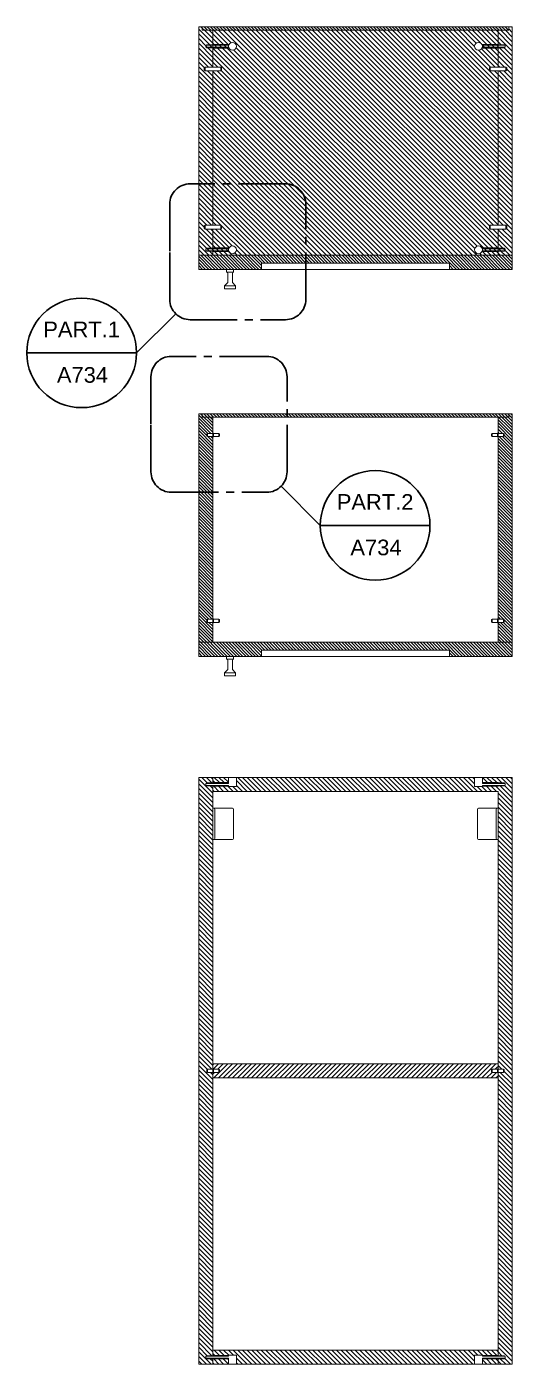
# Model space of a CAD drawing. Header units: centimetres. Extents: x -2268 to 3476, y -1681 to 1470.
# Drawn here: x -585.2 to -523.3, y -1517.1 to -1346.2 of the extents above; entities that cross this region are included whole.
import ezdxf
from ezdxf.enums import TextEntityAlignment as Align

# ---------------------------------------------------------------- set-up
doc = ezdxf.new("R2010")
doc.units = ezdxf.units.CM
doc.linetypes.add('CENTER2', pattern=[1.125, 0.75, -0.125, 0.125, -0.125])
doc.layers.get('0').update_dxf_attribs({"color": 5})
for name, color, linetype, lineweight in [('0_Num_Penna__5', 5, 'Continuous', 18), ('0_Num_Penna__6', 6, 'Continuous', 18), ('A-FURN_Num_Penna__252_Num_Penna__252_Num_Penna__3_Num_Penna__252_Num_Penna__252_Num_Penna__252_Num_Penna__252_Num_Penna__252_Num_Penna__252_Num_Penna__252_Num_Penna__252_Num_Penna__252_Num_Penna__252_Num_Penna__252_Num_Penna__5', 5, 'Continuous', 18), ('A-FURN_Num_Penna__252_Num_Penna__252_Num_Penna__3_Num_Penna__252_Num_Penna__252_Num_Penna__252_Num_Penna__252_Num_Penna__252_Num_Penna__252_Num_Penna__252_Num_Penna__252_Num_Penna__252_Num_Penna__252_Num_Penna__252_Num_Penna__6', 6, 'Continuous', 18), ('A-SECT A-MCUT', 7, 'Continuous', 35), ('A-SECT-PATT_Num_Penna__6_Num_Penna__6_Num_Penna__6_Num_Penna__6_Num_Penna__6_Num_Penna__6_Num_Penna__6_Num_Penna__6_Num_Penna__6_Num_Penna__6_Num_Penna__6_Num_Penna__6_Num_Penna__6_Num_Penna__6', 6, 'Continuous', 18), ('INFO_Num_Penna__2_Num_Penna__2_Num_Penna__2_Num_Penna__2_Num_Penna__5', 5, 'Continuous', 18), ('PDF10_Solid Fills_Num_Penna__5_Num_Penna__5_Num_Penna__5_Num_Penna__5_Num_Penna__5_Num_Penna__5_Num_Penna__5_Num_Penna__5', 5, 'Continuous', 18), ('PDF16_Geometry_Num_Penna__5_Num_Penna__5_Num_Penna__5_Num_Penna__5_Num_Penna__5_Num_Penna__5_Num_Penna__5_Num_Penna__5_Num_Penna__5_Num_Penna__5_Num_Penna__5_Num_Penna__5_Num_Penna__5_Num_Penna__5', 5, 'Continuous', 18), ('PDF16_Geometry_Num_Penna__6_Num_Penna__6_Num_Penna__6_Num_Penna__6_Num_Penna__6_Num_Penna__6_Num_Penna__6_Num_Penna__6_Num_Penna__6_Num_Penna__6_Num_Penna__6_Num_Penna__6_Num_Penna__6_Num_Penna__5', 5, 'Continuous', 18), ('PDF16_Geometry_Num_Penna__6_Num_Penna__6_Num_Penna__6_Num_Penna__6_Num_Penna__6_Num_Penna__6_Num_Penna__6_Num_Penna__6_Num_Penna__6_Num_Penna__6_Num_Penna__6_Num_Penna__6_Num_Penna__6_Num_Penna__6', 6, 'Continuous', 18), ('PDF22_Geometry_Num_Penna__1_Num_Penna__255_Num_Penna__255_Num_Penna__255_Num_Penna__6', 6, 'Continuous', 18), ('PDF22_Geometry_Num_Penna__1_Num_Penna__255_Num_Penna__3_Num_Penna__3_Num_Penna__6', 6, 'Continuous', 18), ('PDF2_Geometry_Num_Penna__7_Num_Penna__7_Num_Penna__7_Num_Penna__7_Num_Penna__7_Num_Penna__7_Num_Penna__7_Num_Penna__5', 5, 'Continuous', 18), ('PDF2_Geometry_Num_Penna__7_Num_Penna__7_Num_Penna__7_Num_Penna__7_Num_Penna__7_Num_Penna__7_Num_Penna__7_Num_Penna__6', 6, 'Continuous', 18), ('VITE_Num_Penna__5', 5, 'Continuous', 18), ('VITE_Num_Penna__6', 6, 'Continuous', 18), ('viti_Num_Penna__5', 5, 'Continuous', 18), ('viti_Num_Penna__6', 6, 'Continuous', 18)]:
    doc.layers.add(name, color=color, linetype=linetype, lineweight=lineweight)
doc.styles.add('ARIAL', font='Arial.ttf')
pattern_1 = [(135, (0, 199.22544), (-0.3, -0.3), [])]

msp = doc.modelspace()

# ---------------------------------------------------------------- hatches: boundary and pattern name
at = {"layer": '0_Num_Penna__5', "ltscale": 0.5}
h = msp.add_hatch(dxfattribs=at)
h.set_pattern_fill('JIS_WOOD', color=254, scale=0.4, angle=90)
h.set_pattern_definition([(135, (0, 199.22544), (-0.2, -0.2), [])])
h.paths.add_polyline_path([(-562.8017, -1346.2052), (-562.8017, -1346.6552), (-525.0517, -1346.6552), (-523.7017, -1346.6552), (-523.7017, -1346.2052)])
h.paths.add_polyline_path([(-563.2517, -1375.4052), (-563.2517, -1377.2052), (-555.2517, -1377.2052), (-555.2517, -1376.4052), (-531.2517, -1376.4052), (-531.2517, -1377.2052), (-523.2517, -1377.2052), (-523.2517, -1375.4052)])
h = msp.add_hatch(dxfattribs=at)
h.set_pattern_fill('JIS_WOOD', color=254, scale=0.6, angle=90)
h.set_pattern_definition(pattern_1)
h.paths.add_polyline_path([(-561.4517, -1351.8586), (-562.4517, -1351.8586), (-562.5517, -1351.7586), (-562.5517, -1351.4586), (-562.4517, -1351.3586), (-561.4517, -1351.3586), (-561.4517, -1348.9337), (-559.3964, -1348.9337, -0.11925464), (-559.4517, -1348.7052, -0.11925654), (-559.3964, -1348.4766), (-561.4517, -1348.4766), (-562.2822, -1348.5086), (-561.4517, -1348.5086), (-561.4517, -1348.4766), (-561.4517, -1346.6552), (-562.8017, -1346.6552), (-562.8017, -1346.2052), (-563.2517, -1346.2052), (-563.2517, -1375.4052), (-561.4517, -1375.4052), (-561.4517, -1374.9337), (-559.3964, -1374.9337, -0.11925654), (-559.4517, -1374.7052, -0.11925464), (-559.3964, -1374.4766), (-561.4517, -1374.4766), (-562.2822, -1374.5086), (-561.4517, -1374.5086), (-561.4517, -1372.0518), (-562.4517, -1372.0518), (-562.5517, -1371.9518), (-562.5517, -1371.6518), (-562.4517, -1371.5518), (-561.4517, -1371.5518)])
h.paths.add_polyline_path([(-562.2822, -1348.8354), (-562.3062, -1348.8354, -0.14383162), (-562.338, -1348.7897, -0.16288803), (-562.338, -1348.6207, -0.14357363), (-562.3063, -1348.5747), (-562.2971, -1348.5747, 0.19841798), (-562.314, -1348.5817, 0.11290704), (-562.3375, -1348.6192, 0.16499862), (-562.3378, -1348.7903, 0.11549544), (-562.3139, -1348.8285, 0.38250198), (-562.2822, -1348.8301)], flags=16)
h.paths.add_polyline_path([(-562.3139, -1374.5819, 0.11549544), (-562.3378, -1374.6201, 0.16499862), (-562.3375, -1374.7911, 0.11290704), (-562.314, -1374.8286, 0.38142544), (-562.2822, -1374.8304), (-562.2822, -1374.8356), (-562.3063, -1374.8356, -0.14357363), (-562.338, -1374.7897, -0.16288803), (-562.338, -1374.6207, -0.14383162), (-562.3062, -1374.5749), (-562.2972, -1374.5749, 0.19754991)], flags=16)
h = msp.add_hatch(dxfattribs=at)
h.set_pattern_fill('JIS_WOOD', color=254, scale=0.6, angle=90)
h.set_pattern_definition(pattern_1)
h.paths.add_polyline_path([(-525.0517, -1351.8586), (-526.0517, -1351.8586), (-526.1517, -1351.7586), (-526.1517, -1351.4586), (-526.0517, -1351.3586), (-525.0517, -1351.3586), (-525.0517, -1348.9337), (-527.107, -1348.9337, -0.78690347), (-528.0517, -1348.7052, -0.78690044), (-527.107, -1348.4766), (-525.0517, -1348.4766), (-525.0517, -1346.6552), (-561.4517, -1346.6552), (-561.4517, -1348.4766), (-559.3964, -1348.4766, -0.78690044), (-558.4517, -1348.7052, -0.78690347), (-559.3964, -1348.9337), (-561.4517, -1348.9337), (-561.4517, -1351.3586), (-560.4517, -1351.3586), (-560.3517, -1351.4586), (-560.3517, -1351.7586), (-560.4517, -1351.8586), (-561.4517, -1351.8586), (-561.4517, -1371.5518), (-560.4517, -1371.5518), (-560.3517, -1371.6518), (-560.3517, -1371.9518), (-560.4517, -1372.0518), (-561.4517, -1372.0518), (-561.4517, -1374.4766), (-559.3964, -1374.4766, -0.78690347), (-558.4517, -1374.7052, -0.78690044), (-559.3964, -1374.9337), (-561.4517, -1374.9337), (-561.4517, -1375.4052), (-525.0517, -1375.4052), (-525.0517, -1374.9337), (-527.107, -1374.9337, -0.78690044), (-528.0517, -1374.7052, -0.78690347), (-527.107, -1374.4766), (-525.0517, -1374.4766), (-525.0517, -1372.0518), (-526.0517, -1372.0518), (-526.1517, -1371.9518), (-526.1517, -1371.6518), (-526.0517, -1371.5518), (-525.0517, -1371.5518)])
h.paths.add_polyline_path([(-523.2517, -1346.2052), (-523.7017, -1346.2052), (-523.7017, -1346.6552), (-525.0517, -1346.6552), (-525.0517, -1348.4766), (-527.107, -1348.4766, -0.11925654), (-527.0517, -1348.7052, -0.11925464), (-527.107, -1348.9337), (-525.0517, -1348.9337), (-525.0517, -1351.3586), (-524.0517, -1351.3586), (-523.9517, -1351.4586), (-523.9517, -1351.7586), (-524.0517, -1351.8586), (-525.0517, -1351.8586), (-525.0517, -1371.5518), (-524.0517, -1371.5518), (-523.9517, -1371.6518), (-523.9517, -1371.9518), (-524.0517, -1372.0518), (-525.0517, -1372.0518), (-525.0517, -1374.4766), (-527.107, -1374.4766, -0.11925464), (-527.0517, -1374.7052, -0.11925654), (-527.107, -1374.9337), (-525.0517, -1374.9337), (-524.2213, -1374.9018), (-525.0517, -1374.9018), (-525.0517, -1375.4052), (-523.2517, -1375.4052)])
h.paths.add_polyline_path([(-524.2213, -1374.5749), (-524.1972, -1374.5749, -0.14383162), (-524.1655, -1374.6207, -0.16288803), (-524.1655, -1374.7897, -0.14357363), (-524.1972, -1374.8356), (-524.2063, -1374.8356, 0.19841798), (-524.1894, -1374.8286, 0.11290704), (-524.166, -1374.7911, 0.16499862), (-524.1657, -1374.6201, 0.11549544), (-524.1895, -1374.5819, 0.38250198), (-524.2213, -1374.5802)], flags=16)
h.paths.add_polyline_path([(-524.2213, -1348.9018), (-525.0517, -1348.9018), (-525.0517, -1348.5086), (-524.2213, -1348.5086), (-524.2213, -1348.5747), (-524.1972, -1348.5747, -0.14357363), (-524.1655, -1348.6207, -0.16288803), (-524.1655, -1348.7897, -0.11687713), (-524.1894, -1348.8284, -0.19877466), (-524.2063, -1348.8354), (-524.2213, -1348.8354)], flags=16)
h = msp.add_hatch(dxfattribs=at)
h.set_pattern_fill('JIS_WOOD', color=254, scale=0.4, angle=90)
h.set_pattern_definition([(135, (0, 191.32807), (-0.2, -0.2), [])])
h.paths.add_polyline_path([(-561.4517, -1398.5745), (-562.2184, -1398.5745), (-562.2184, -1398.2145), (-562.1517, -1398.1745), (-561.4517, -1398.1745), (-561.4517, -1396.1142), (-562.8017, -1396.1142), (-562.8017, -1395.6642), (-563.2517, -1395.6642), (-563.2517, -1424.8642), (-561.4517, -1424.8642), (-561.4517, -1422.3245), (-562.2184, -1422.3245), (-562.2184, -1421.9645), (-562.1517, -1421.9245), (-561.4517, -1421.9245)])
h.paths.add_polyline_path([(-523.2517, -1395.6642), (-523.7017, -1395.6642), (-523.7017, -1396.1142), (-525.0517, -1396.1142), (-525.0517, -1398.1745), (-524.2851, -1398.1745), (-524.2851, -1398.5345), (-524.3517, -1398.5745), (-525.0517, -1398.5745), (-525.0517, -1421.9245), (-524.2851, -1421.9245), (-524.2851, -1422.2845), (-524.3517, -1422.3245), (-525.0517, -1422.3245), (-525.0517, -1424.8642), (-523.2517, -1424.8642)])
h.paths.add_polyline_path([(-523.7017, -1395.6642), (-562.8017, -1395.6642), (-562.8017, -1396.1142), (-525.0517, -1396.1142), (-523.7017, -1396.1142)])
h.paths.add_polyline_path([(-523.2517, -1424.8642), (-563.2517, -1424.8642), (-563.2517, -1426.6642), (-555.2517, -1426.6642), (-555.2517, -1425.8642), (-531.2517, -1425.8642), (-531.2517, -1426.6642), (-523.2517, -1426.6642)])
h = msp.add_hatch(dxfattribs=at)
h.set_pattern_fill('JIS_WOOD', color=254, scale=0.6, angle=90)
h.set_pattern_definition([(135, (312.92523, -0.72), (-0.3, -0.3), [])])
h.paths.add_polyline_path([(-561.4517, -1442.1241), (-563.2517, -1442.1241), (-563.2517, -1517.1241), (-561.4517, -1517.1241), (-561.4517, -1516.4207), (-562.2822, -1516.4207), (-562.2822, -1516.3543), (-562.2971, -1516.3543), (-562.3517, -1516.3473), (-562.3517, -1516.0936), (-562.2971, -1516.0936), (-562.2822, -1516.0936), (-562.2822, -1516.0275), (-561.4524, -1516.0275), (-561.4517, -1479.8241), (-562.1517, -1479.8241), (-562.2184, -1479.7841), (-562.2184, -1479.4641), (-562.1517, -1479.4241), (-561.4517, -1479.4241), (-561.4517, -1443.2207), (-562.2822, -1443.2207), (-562.2822, -1443.1545), (-562.2971, -1443.1545), (-562.3515, -1443.1545), (-562.3517, -1443.0241), (-562.3517, -1442.8963), (-562.303, -1442.8946, -0.06192891), (-562.2971, -1442.8938), (-562.2822, -1442.8938), (-562.2822, -1442.8275), (-561.4517, -1442.8275)])
h = msp.add_hatch(dxfattribs=at)
h.set_pattern_fill('JIS_WOOD', color=254, scale=0.6, angle=90)
h.paths.add_polyline_path([(-528.0517, -1442.1241), (-558.4517, -1442.1241), (-558.4517, -1443.2814), (-559.4517, -1443.2814), (-561.4517, -1443.2526), (-561.4517, -1443.9241), (-525.0517, -1443.9241), (-525.0517, -1443.2526), (-527.0517, -1443.2526), (-527.0517, -1443.2814), (-528.0517, -1443.2814)])
h = msp.add_hatch(dxfattribs=at)
h.set_pattern_fill('JIS_WOOD', color=254, scale=0.6, angle=90)
h.paths.add_polyline_path([(-559.4517, -1442.1241), (-561.4517, -1442.1241), (-561.4517, -1442.7955), (-559.4517, -1442.7955)])
h.paths.add_polyline_path([(-525.0517, -1442.1241), (-527.0517, -1442.1241), (-527.0517, -1442.7955), (-525.0517, -1442.7955)])
h.paths.add_polyline_path([(-525.0517, -1516.4526), (-527.0517, -1516.4526), (-527.0517, -1517.1241), (-525.0517, -1517.1241)])
h = msp.add_hatch(dxfattribs=at)
h.set_pattern_fill('JIS_WOOD', color=254, scale=0.6, angle=90)
h.set_pattern_definition([(135, (232.92523, -0.72), (-0.3, -0.3), [])])
h.paths.add_polyline_path([(-523.2517, -1442.1241), (-525.0517, -1442.1241), (-525.0517, -1442.8275), (-524.2213, -1442.8275), (-524.1894, -1442.9008), (-524.1655, -1442.9396), (-524.1655, -1443.1086), (-524.1894, -1443.1475), (-524.2063, -1443.1545), (-524.2213, -1443.1543), (-524.2213, -1443.2207), (-525.0517, -1443.2207), (-525.0517, -1479.4241), (-524.3517, -1479.4241), (-524.2851, -1479.4641), (-524.2851, -1479.7841), (-524.3517, -1479.8241), (-525.0517, -1479.8241), (-525.0517, -1516.0275), (-524.2213, -1516.0275), (-524.1517, -1516.1396), (-524.1517, -1516.3086), (-524.2213, -1516.4207), (-525.0517, -1516.4207), (-525.0517, -1517.1241), (-523.2517, -1517.1241)])
h = msp.add_hatch(dxfattribs=at)
h.set_pattern_fill('JIS_WOOD', color=254, scale=0.6)
h.paths.add_polyline_path([(-525.8851, -1479.4641), (-525.8184, -1479.4241), (-525.1184, -1479.4241), (-525.1184, -1479.3841), (-525.1172, -1478.7241), (-561.4517, -1478.7241), (-561.4517, -1479.3841), (-561.3851, -1479.3841), (-560.6184, -1479.4279), (-560.6184, -1479.7841), (-560.6851, -1479.8241), (-561.3851, -1479.8241), (-561.3851, -1479.8641), (-561.4517, -1479.8641), (-561.4517, -1480.5241), (-525.0517, -1480.5241), (-525.0517, -1479.8641), (-525.1184, -1479.8641), (-525.8851, -1479.8203)])
h = msp.add_hatch(dxfattribs=at)
h.set_pattern_fill('JIS_WOOD', color=254, scale=0.6, angle=90)
h.paths.add_polyline_path([(-559.4517, -1516.4526), (-561.4517, -1516.4526), (-561.4517, -1517.1241), (-559.4517, -1517.1241)], flags=17)
h.paths.add_polyline_path([(-528.0517, -1515.9667), (-527.0517, -1515.9667), (-527.0517, -1515.9955), (-525.0517, -1515.9955), (-525.0517, -1515.3241), (-561.4517, -1515.3241), (-561.4517, -1515.9955), (-559.4517, -1515.9955), (-559.4517, -1515.9667), (-558.4517, -1515.9667), (-558.4517, -1517.1241), (-528.0517, -1517.1241)])

# ---------------------------------------------------------------- linework, layer by layer
at = {"layer": '0_Num_Penna__5', "color": 6, "ltscale": 0.5}
for p, q in [((-525.0517, -1443.9241), (-525.0517, -1479.3841)), ((-525.0517, -1479.8641), (-525.0517, -1515.9955)), ((-525.0517, -1515.9955), (-525.0517, -1516.0275))]:
    msp.add_line(p, q, dxfattribs=at)
at = {"layer": '0_Num_Penna__6', "color": 6, "linetype": 'Continuous', "lineweight": 18}
for p, q in [((-561.4517, -1348.9337), (-559.3964, -1348.9337)), ((-525.0517, -1348.9337), (-527.107, -1348.9337)), ((-562.4517, -1351.3586), (-562.5517, -1351.4586)), ((-562.5517, -1351.4586), (-562.5517, -1351.7586)), ((-562.4517, -1351.8586), (-562.5517, -1351.7586)), ((-560.4517, -1351.3586), (-560.3517, -1351.4586)), ((-560.4517, -1351.8586), (-560.3517, -1351.7586)), ((-560.3517, -1351.4586), (-560.3517, -1351.7586)), ((-526.0517, -1351.3586), (-526.1517, -1351.4586)), ((-526.1517, -1351.4586), (-526.1517, -1351.7586)), ((-526.0517, -1351.8586), (-526.1517, -1351.7586)), ((-524.0517, -1351.3586), (-523.9517, -1351.4586)), ((-524.0517, -1351.8586), (-523.9517, -1351.7586)), ((-523.9517, -1351.4586), (-523.9517, -1351.7586)), ((-562.4517, -1371.5518), (-562.5517, -1371.6518)), ((-562.5517, -1371.9518), (-562.5517, -1371.6518)), ((-562.4517, -1372.0518), (-562.5517, -1371.9518)), ((-560.4517, -1371.5518), (-560.3517, -1371.6518)), ((-560.4517, -1372.0518), (-560.3517, -1371.9518)), ((-560.3517, -1371.9518), (-560.3517, -1371.6518)), ((-526.0517, -1371.5518), (-526.1517, -1371.6518)), ((-526.1517, -1371.9518), (-526.1517, -1371.6518)), ((-526.0517, -1372.0518), (-526.1517, -1371.9518)), ((-524.0517, -1371.5518), (-523.9517, -1371.6518)), ((-524.0517, -1372.0518), (-523.9517, -1371.9518)), ((-523.9517, -1371.9518), (-523.9517, -1371.6518)), ((-561.4517, -1374.4766), (-559.3964, -1374.4766)), ((-525.0517, -1374.4766), (-527.107, -1374.4766)), ((-559.4517, -1442.7955), (-559.4517, -1442.1241)), ((-558.4517, -1443.2814), (-558.4517, -1442.1241)), ((-528.0517, -1443.2814), (-528.0517, -1442.1241)), ((-527.0517, -1442.7955), (-527.0517, -1442.1241)), ((-561.4517, -1442.7955), (-559.4517, -1442.7955)), ((-559.4517, -1443.2814), (-559.4517, -1443.2526)), ((-559.4517, -1443.2814), (-558.4517, -1443.2814)), ((-527.0517, -1443.2814), (-528.0517, -1443.2814)), ((-525.0517, -1442.7955), (-527.0517, -1442.7955)), ((-527.0517, -1443.2814), (-527.0517, -1443.2526)), ((-559.4517, -1515.9667), (-558.4517, -1515.9667)), ((-559.4517, -1515.9667), (-559.4517, -1515.9955)), ((-558.4517, -1515.9667), (-558.4517, -1517.1241)), ((-527.0517, -1515.9667), (-528.0517, -1515.9667)), ((-528.0517, -1515.9667), (-528.0517, -1517.1241)), ((-527.0517, -1515.9667), (-527.0517, -1515.9955)), ((-561.4517, -1516.4526), (-559.4517, -1516.4526)), ((-559.4517, -1516.4526), (-559.4517, -1517.1241)), ((-525.0517, -1516.4526), (-527.0517, -1516.4526)), ((-527.0517, -1516.4526), (-527.0517, -1517.1241))]:
    msp.add_line(p, q, dxfattribs=at)
at = {"layer": 'A-FURN_Num_Penna__252_Num_Penna__252_Num_Penna__3_Num_Penna__252_Num_Penna__252_Num_Penna__252_Num_Penna__252_Num_Penna__252_Num_Penna__252_Num_Penna__252_Num_Penna__252_Num_Penna__252_Num_Penna__252_Num_Penna__252_Num_Penna__5', "color": 5, "linetype": 'Continuous', "lineweight": 18}
for p, q in [((-561.4517, -1348.5086), (-561.4517, -1348.9018)), ((-525.0517, -1348.5086), (-525.0517, -1348.9018)), ((-561.4517, -1374.9018), (-561.4517, -1374.5086)), ((-525.0517, -1374.9018), (-525.0517, -1374.5086)), ((-561.4517, -1442.8275), (-561.4517, -1442.8938)), ((-561.4517, -1443.1545), (-561.4517, -1443.2207)), ((-525.0517, -1442.8275), (-525.0517, -1442.8938)), ((-525.0517, -1443.1545), (-525.0517, -1443.2207)), ((-561.4517, -1516.0936), (-561.4517, -1516.0275)), ((-525.0517, -1516.0936), (-525.0517, -1516.0275)), ((-561.4517, -1516.4207), (-561.4517, -1516.3543)), ((-559.4517, -1517.1241), (-558.4517, -1517.1241)), ((-525.0517, -1516.4207), (-525.0517, -1516.3543))]:
    msp.add_line(p, q, dxfattribs=at)
at = {"layer": 'A-FURN_Num_Penna__252_Num_Penna__252_Num_Penna__3_Num_Penna__252_Num_Penna__252_Num_Penna__252_Num_Penna__252_Num_Penna__252_Num_Penna__252_Num_Penna__252_Num_Penna__252_Num_Penna__252_Num_Penna__252_Num_Penna__252_Num_Penna__6', "color": 6, "linetype": 'Continuous', "lineweight": 18}
for p, q in [((-561.4517, -1348.5086), (-562.2822, -1348.5086)), ((-562.2822, -1348.5086), (-562.2822, -1348.5749)), ((-525.0517, -1348.5086), (-524.2213, -1348.5086)), ((-524.2213, -1348.5086), (-524.2213, -1348.5749)), ((-562.2822, -1348.9018), (-562.2822, -1348.8354)), ((-561.4517, -1348.9018), (-562.2822, -1348.9018)), ((-525.0517, -1348.9018), (-524.2213, -1348.9018)), ((-524.2213, -1348.9018), (-524.2213, -1348.8354)), ((-561.4517, -1374.5086), (-562.2822, -1374.5086)), ((-562.2822, -1374.5086), (-562.2822, -1374.5749)), ((-562.2822, -1374.9018), (-562.2822, -1374.8354)), ((-561.4517, -1374.9018), (-562.2822, -1374.9018)), ((-525.0517, -1374.5086), (-524.2213, -1374.5086)), ((-525.0517, -1374.9018), (-524.2213, -1374.9018)), ((-524.2213, -1374.5086), (-524.2213, -1374.5749)), ((-524.2213, -1374.9018), (-524.2213, -1374.8354)), ((-561.4517, -1442.8275), (-562.2822, -1442.8275)), ((-562.2822, -1442.8275), (-562.2822, -1442.8938)), ((-562.2822, -1443.2207), (-562.2822, -1443.1543)), ((-561.4517, -1443.2207), (-562.2822, -1443.2207)), ((-525.0517, -1442.8275), (-524.2213, -1442.8275)), ((-525.0517, -1443.2207), (-524.2213, -1443.2207)), ((-524.2213, -1442.8275), (-524.2213, -1442.8938)), ((-524.2213, -1443.2207), (-524.2213, -1443.1543)), ((-561.4517, -1516.0275), (-562.2822, -1516.0275)), ((-562.2822, -1516.0275), (-562.2822, -1516.0938)), ((-525.0517, -1516.0275), (-524.2213, -1516.0275)), ((-524.2213, -1516.0275), (-524.2213, -1516.0938)), ((-562.2822, -1516.4207), (-562.2822, -1516.3543)), ((-561.4517, -1516.4207), (-562.2822, -1516.4207)), ((-525.0517, -1516.4207), (-524.2213, -1516.4207)), ((-524.2213, -1516.4207), (-524.2213, -1516.3543))]:
    msp.add_line(p, q, dxfattribs=at)
at = {"layer": 'A-SECT A-MCUT', "color": 5}
for p, q in [((-566.195, -1382.8824), (-571.195, -1387.8824)), ((-585.195, -1387.8824), (-571.195, -1387.8824)), ((-552.7445, -1404.9298), (-547.7445, -1409.9298)), ((-547.7445, -1409.9298), (-533.7445, -1409.9298))]:
    msp.add_line(p, q, dxfattribs=at)
at = {"layer": 'A-SECT A-MCUT', "color": 5, "linetype": 'CENTER2', "ltscale": 8}
for points in [[(-566.958, -1381.0403, 0.41421356), (-564.3528, -1383.6454), (-552.1955, -1383.6454, 0.41421356), (-549.5904, -1381.0403), (-549.5904, -1368.8829, 0.41421356), (-552.1955, -1366.2778), (-564.3528, -1366.2778, 0.41421356), (-566.958, -1368.8829), (-566.958, -1381.0403), (-566.958, -1368.8829)], [(-569.3491, -1403.0877, 0.41421356), (-566.7439, -1405.6928), (-554.5866, -1405.6928, 0.41421356), (-551.9814, -1403.0877), (-551.9814, -1390.9303, 0.41421356), (-554.5866, -1388.3252), (-566.7439, -1388.3252, 0.41421356), (-569.3491, -1390.9303), (-569.3491, -1403.0877), (-569.3491, -1390.9303)]]:
    msp.add_lwpolyline(points, format="xyb", dxfattribs=at)
at = {"layer": 'A-SECT A-MCUT', "color": 5}
for centre in [(-578.195, -1387.8824), (-540.7445, -1409.9298)]:
    msp.add_circle(centre, 7, dxfattribs=at)
at = {"layer": 'A-SECT-PATT_Num_Penna__6_Num_Penna__6_Num_Penna__6_Num_Penna__6_Num_Penna__6_Num_Penna__6_Num_Penna__6_Num_Penna__6_Num_Penna__6_Num_Penna__6_Num_Penna__6_Num_Penna__6_Num_Penna__6_Num_Penna__6', "color": 6, "linetype": 'Continuous', "lineweight": 18}
for p, q in [((-555.2517, -1376.4052), (-555.2517, -1377.2052)), ((-531.2517, -1376.4052), (-531.2517, -1377.2052)), ((-555.2517, -1425.8642), (-555.2517, -1426.6642)), ((-531.2517, -1425.8642), (-531.2517, -1426.6642)), ((-523.2517, -1442.1241), (-523.2517, -1517.1241))]:
    msp.add_line(p, q, dxfattribs=at)
at = {"layer": 'INFO_Num_Penna__2_Num_Penna__2_Num_Penna__2_Num_Penna__2_Num_Penna__5', "color": 5, "linetype": 'Continuous', "lineweight": 18}
for p, q in [((-561.185, -1446.0738), (-561.4517, -1446.0738)), ((-561.2017, -1446.214), (-561.2017, -1449.9335)), ((-561.185, -1446.0738), (-558.9394, -1446.0738)), ((-558.8098, -1449.9335), (-558.8098, -1446.214)), ((-527.6936, -1449.9335), (-527.6936, -1446.214)), ((-525.3185, -1446.0738), (-527.564, -1446.0738)), ((-525.3185, -1446.0738), (-525.0517, -1446.0738)), ((-525.3017, -1446.214), (-525.3017, -1449.9335)), ((-561.4517, -1450.0738), (-561.185, -1450.0738)), ((-561.185, -1450.0738), (-558.9394, -1450.0738)), ((-525.3185, -1450.0738), (-527.564, -1450.0738)), ((-525.0517, -1450.0738), (-525.3185, -1450.0738))]:
    msp.add_line(p, q, dxfattribs=at)
for centre, start, end in [((-561.3436, -1446.2151), 0.438313, 85.025899), ((-558.9517, -1446.2151), 0.438313, 85.025899), ((-527.5517, -1446.2151), 94.974101, 179.561687), ((-525.1598, -1446.2151), 94.974101, 179.561687), ((-561.3436, -1449.9324), 274.974101, 359.561687), ((-558.9517, -1449.9324), 274.974101, 359.561687), ((-527.5517, -1449.9324), 180.438313, 265.025899), ((-525.1598, -1449.9324), 180.438313, 265.025899)]:
    msp.add_arc(centre, 0.1419, start, end, dxfattribs=at)
at = {"layer": 'PDF10_Solid Fills_Num_Penna__5_Num_Penna__5_Num_Penna__5_Num_Penna__5_Num_Penna__5_Num_Penna__5_Num_Penna__5_Num_Penna__5', "color": 5, "linetype": 'Continuous', "lineweight": 18}
for centre in [(-558.9517, -1348.7052), (-527.5517, -1348.7052), (-558.9517, -1374.7052), (-527.5517, -1374.7052)]:
    msp.add_circle(centre, 0.5, dxfattribs=at)
at = {"layer": 'PDF16_Geometry_Num_Penna__5_Num_Penna__5_Num_Penna__5_Num_Penna__5_Num_Penna__5_Num_Penna__5_Num_Penna__5_Num_Penna__5_Num_Penna__5_Num_Penna__5_Num_Penna__5_Num_Penna__5_Num_Penna__5_Num_Penna__5', "color": 5, "linetype": 'Continuous', "lineweight": 18}
for p, q in [((-558.8039, -1377.2052), (-559.6995, -1377.2052)), ((-559.6995, -1377.5706), (-559.6995, -1377.2052)), ((-558.8039, -1377.5706), (-559.6995, -1377.5706)), ((-558.8039, -1377.5706), (-558.8039, -1377.2052)), ((-559.9517, -1379.314), (-559.551, -1378.878)), ((-558.5517, -1379.314), (-559.9517, -1379.314)), ((-559.9517, -1379.7052), (-559.9517, -1379.314)), ((-559.551, -1378.878), (-559.551, -1377.7191)), ((-558.9524, -1378.878), (-558.9524, -1377.7191)), ((-558.5517, -1379.314), (-558.9524, -1378.878)), ((-558.5517, -1379.7052), (-558.5517, -1379.314)), ((-558.5517, -1379.7052), (-559.9517, -1379.7052)), ((-558.8039, -1426.6642), (-559.6995, -1426.6642)), ((-559.6995, -1427.0296), (-559.6995, -1426.6642)), ((-558.8039, -1427.0296), (-559.6995, -1427.0296)), ((-558.8039, -1427.0296), (-558.8039, -1426.6642)), ((-559.9517, -1428.773), (-559.551, -1428.337)), ((-558.5517, -1428.773), (-559.9517, -1428.773)), ((-559.9517, -1429.1642), (-559.9517, -1428.773)), ((-559.551, -1428.337), (-559.551, -1427.1781)), ((-558.9524, -1428.337), (-558.9524, -1427.1781)), ((-558.5517, -1428.773), (-558.9524, -1428.337)), ((-558.5517, -1429.1642), (-558.5517, -1428.773)), ((-558.5517, -1429.1642), (-559.9517, -1429.1642))]:
    msp.add_line(p, q, dxfattribs=at)
for centre, start, end in [((-559.6995, -1377.7191), 0, 90), ((-558.8039, -1377.7191), 90, 180), ((-559.6995, -1427.1781), 0, 90), ((-558.8039, -1427.1781), 90, 180)]:
    msp.add_arc(centre, 0.1485, start, end, dxfattribs=at)
at = {"layer": 'PDF16_Geometry_Num_Penna__6_Num_Penna__6_Num_Penna__6_Num_Penna__6_Num_Penna__6_Num_Penna__6_Num_Penna__6_Num_Penna__6_Num_Penna__6_Num_Penna__6_Num_Penna__6_Num_Penna__6_Num_Penna__6_Num_Penna__5', "color": 5, "linetype": 'Continuous', "lineweight": 18}
for p, q in [((-555.2517, -1377.2052), (-531.2517, -1377.2052)), ((-555.2517, -1426.6642), (-531.2517, -1426.6642))]:
    msp.add_line(p, q, dxfattribs=at)
at = {"layer": 'PDF16_Geometry_Num_Penna__6_Num_Penna__6_Num_Penna__6_Num_Penna__6_Num_Penna__6_Num_Penna__6_Num_Penna__6_Num_Penna__6_Num_Penna__6_Num_Penna__6_Num_Penna__6_Num_Penna__6_Num_Penna__6_Num_Penna__6', "color": 6, "linetype": 'Continuous', "lineweight": 18}
for p, q in [((-563.2517, -1346.2052), (-562.8017, -1346.2052)), ((-563.2517, -1346.2052), (-563.2517, -1377.2052)), ((-562.8017, -1346.2052), (-562.8017, -1346.6552)), ((-562.8017, -1346.2052), (-523.2517, -1346.2052)), ((-562.8017, -1346.6552), (-525.0517, -1346.6552)), ((-561.4517, -1346.6552), (-561.4517, -1348.5086)), ((-525.0517, -1346.6552), (-525.0517, -1348.5086)), ((-523.7017, -1346.6552), (-525.0517, -1346.6552)), ((-523.7017, -1346.2052), (-523.7017, -1346.6552)), ((-523.7017, -1346.2052), (-523.2517, -1346.2052)), ((-523.2517, -1346.2052), (-523.2517, -1377.2052)), ((-561.4517, -1348.4766), (-561.4517, -1348.5086)), ((-525.0517, -1348.4766), (-525.0517, -1348.5086)), ((-561.4517, -1348.9337), (-561.4517, -1348.9018)), ((-561.4517, -1348.9337), (-561.4517, -1351.3586)), ((-525.0517, -1348.9337), (-525.0517, -1348.9018)), ((-525.0517, -1348.9018), (-525.0517, -1351.3586)), ((-561.4517, -1351.8586), (-561.4517, -1371.5518)), ((-525.0517, -1351.8586), (-525.0517, -1371.5518)), ((-561.4517, -1372.0518), (-561.4517, -1374.5086)), ((-525.0517, -1372.0518), (-525.0517, -1374.5086)), ((-563.2517, -1375.4052), (-523.2517, -1375.4052)), ((-561.4517, -1374.4766), (-561.4517, -1374.5086)), ((-561.4517, -1374.9018), (-561.4517, -1375.4052)), ((-525.0517, -1374.4766), (-525.0517, -1374.5086)), ((-525.0517, -1374.9018), (-525.0517, -1375.4052)), ((-563.2517, -1377.2052), (-555.2517, -1377.2052)), ((-555.2517, -1376.4052), (-531.2517, -1376.4052)), ((-531.2517, -1377.2052), (-523.2517, -1377.2052)), ((-563.2517, -1395.6642), (-562.8017, -1395.6642)), ((-563.2517, -1395.6642), (-563.2517, -1426.6642)), ((-563.2517, -1395.6642), (-562.8017, -1395.6642)), ((-562.8017, -1395.6642), (-562.8017, -1396.1142)), ((-562.8017, -1395.6642), (-523.2517, -1395.6642)), ((-562.8017, -1396.1142), (-525.0517, -1396.1142)), ((-561.4517, -1396.1142), (-561.4517, -1398.1745)), ((-523.7017, -1396.1142), (-525.0517, -1396.1142)), ((-525.0517, -1396.1142), (-525.0517, -1398.1345)), ((-523.7017, -1395.6642), (-523.7017, -1396.1142)), ((-523.7017, -1395.6642), (-523.2517, -1395.6642)), ((-523.2517, -1395.6642), (-523.2517, -1426.6642)), ((-561.4517, -1398.5745), (-561.4517, -1421.9245)), ((-561.4517, -1398.5745), (-561.4517, -1421.9245)), ((-525.0517, -1398.1345), (-525.0517, -1398.6145)), ((-525.0517, -1398.6145), (-525.0517, -1421.8845)), ((-561.4517, -1422.3245), (-561.4517, -1424.8642)), ((-561.4517, -1422.3245), (-561.4517, -1424.8642)), ((-525.0517, -1422.3645), (-525.0517, -1424.8642)), ((-563.2517, -1424.8642), (-523.2517, -1424.8642)), ((-563.2517, -1426.6642), (-555.2517, -1426.6642)), ((-555.2517, -1425.8642), (-531.2517, -1425.8642)), ((-531.2517, -1426.6642), (-523.2517, -1426.6642)), ((-563.2517, -1442.1241), (-563.2517, -1517.1241)), ((-563.2517, -1442.1241), (-523.2517, -1442.1241)), ((-561.4517, -1442.1241), (-561.4517, -1442.8275)), ((-561.4517, -1442.7955), (-561.4517, -1442.8275)), ((-561.4517, -1443.2207), (-561.4517, -1479.3841)), ((-561.4517, -1443.9241), (-525.0517, -1443.9241)), ((-525.0517, -1442.7955), (-525.0517, -1442.8275)), ((-525.0517, -1443.2207), (-525.0517, -1443.2526)), ((-561.4517, -1479.8641), (-561.4517, -1516.0275)), ((-561.4517, -1515.3241), (-525.0517, -1515.3241)), ((-563.2517, -1517.1241), (-559.4517, -1517.1241)), ((-561.4517, -1516.4526), (-561.4517, -1516.4207)), ((-561.4517, -1516.4207), (-561.4517, -1517.1241)), ((-558.4517, -1517.1241), (-528.0517, -1517.1241)), ((-527.0517, -1517.1241), (-523.2517, -1517.1241)), ((-525.0517, -1516.4526), (-525.0517, -1516.4207))]:
    msp.add_line(p, q, dxfattribs=at)
at = {"layer": 'PDF22_Geometry_Num_Penna__1_Num_Penna__255_Num_Penna__255_Num_Penna__255_Num_Penna__6', "color": 6, "linetype": 'Continuous', "lineweight": 18}
msp.add_line((-525.0517, -1516.4526), (-525.0517, -1517.1241), dxfattribs=at)
at = {"layer": 'PDF22_Geometry_Num_Penna__1_Num_Penna__255_Num_Penna__3_Num_Penna__3_Num_Penna__6', "color": 6, "linetype": 'Continuous', "lineweight": 18}
for p, q in [((-525.0517, -1478.7241), (-561.4517, -1478.7241)), ((-525.0517, -1480.5241), (-561.4517, -1480.5241))]:
    msp.add_line(p, q, dxfattribs=at)
at = {"layer": 'PDF2_Geometry_Num_Penna__7_Num_Penna__7_Num_Penna__7_Num_Penna__7_Num_Penna__7_Num_Penna__7_Num_Penna__7_Num_Penna__5', "color": 5, "linetype": 'Continuous', "lineweight": 18, "flags": 128}
for points in [[(-562.2822, -1348.5747), (-559.4344, -1348.5747)], [(-559.4345, -1348.8354), (-562.2822, -1348.8354)], [(-524.2213, -1348.5747), (-527.069, -1348.5747)], [(-527.069, -1348.8354), (-524.2213, -1348.8354)], [(-559.4345, -1374.5749), (-562.2822, -1374.5749)], [(-562.2822, -1374.8356), (-559.4344, -1374.8356)], [(-527.069, -1374.5749), (-524.2213, -1374.5749)], [(-524.2213, -1374.8356), (-527.069, -1374.8356)], [(-559.4517, -1442.8938), (-562.2822, -1442.8938)], [(-562.2822, -1443.1545), (-559.4517, -1443.1545)], [(-527.0517, -1442.8938), (-524.2213, -1442.8938)], [(-524.2213, -1443.1545), (-527.0517, -1443.1545)], [(-562.2822, -1516.0936), (-559.4517, -1516.0936)], [(-559.4517, -1516.3543), (-562.2822, -1516.3543)], [(-524.2213, -1516.0936), (-527.0517, -1516.0936)], [(-527.0517, -1516.3543), (-524.2213, -1516.3543)]]:
    msp.add_lwpolyline(points, dxfattribs=at)
at = {"layer": 'PDF2_Geometry_Num_Penna__7_Num_Penna__7_Num_Penna__7_Num_Penna__7_Num_Penna__7_Num_Penna__7_Num_Penna__7_Num_Penna__6', "color": 6, "linetype": 'Continuous', "lineweight": 18, "flags": 128}
for points in [[(-562.2822, -1348.8354), (-562.2971, -1348.8354, -0.19953036), (-562.314, -1348.8284, -0.11687713), (-562.338, -1348.7897, -0.16288803), (-562.338, -1348.6207, -0.11683184), (-562.314, -1348.5817, -0.19841798), (-562.2971, -1348.5747), (-562.2822, -1348.5747)], [(-524.2213, -1348.8354), (-524.2063, -1348.8354, 0.19953036), (-524.1894, -1348.8284, 0.11687713), (-524.1655, -1348.7897, 0.16288803), (-524.1655, -1348.6207, 0.11683184), (-524.1894, -1348.5817, 0.19841798), (-524.2063, -1348.5747), (-524.2213, -1348.5747)], [(-562.2822, -1374.5749), (-562.2971, -1374.5749, 0.19953036), (-562.314, -1374.5819, 0.11687713), (-562.338, -1374.6207, 0.16288803), (-562.338, -1374.7897, 0.11683184), (-562.314, -1374.8286, 0.19841798), (-562.2971, -1374.8356), (-562.2822, -1374.8356)], [(-524.2213, -1374.5749), (-524.2063, -1374.5749, -0.19953036), (-524.1894, -1374.5819, -0.11687713), (-524.1655, -1374.6207, -0.16288803), (-524.1655, -1374.7897, -0.11683184), (-524.1894, -1374.8286, -0.19841798), (-524.2063, -1374.8356), (-524.2213, -1374.8356)], [(-562.2822, -1442.8938), (-562.2971, -1442.8938, 0.19953036), (-562.314, -1442.9008, 0.11687713), (-562.338, -1442.9396, 0.16288803), (-562.338, -1443.1086, 0.11683184), (-562.314, -1443.1475, 0.19841798), (-562.2971, -1443.1545), (-562.2822, -1443.1545)], [(-524.2213, -1442.8938), (-524.2063, -1442.8938, -0.19953036), (-524.1894, -1442.9008, -0.11687713), (-524.1655, -1442.9396, -0.16288803), (-524.1655, -1443.1086, -0.11683184), (-524.1894, -1443.1475, -0.19841798), (-524.2063, -1443.1545), (-524.2213, -1443.1545)], [(-562.2822, -1516.3543), (-562.2971, -1516.3543, -0.19953036), (-562.314, -1516.3473, -0.11687713), (-562.338, -1516.3086, -0.16288803), (-562.338, -1516.1396, -0.11683184), (-562.314, -1516.1006, -0.19841798), (-562.2971, -1516.0936), (-562.2822, -1516.0936)], [(-524.2213, -1516.3543), (-524.2063, -1516.3543, 0.19953036), (-524.1894, -1516.3473, 0.11687713), (-524.1655, -1516.3086, 0.16288803), (-524.1655, -1516.1396, 0.11683184), (-524.1894, -1516.1006, 0.19841798), (-524.2063, -1516.0936), (-524.2213, -1516.0936)]]:
    msp.add_lwpolyline(points, format="xyb", dxfattribs=at)
for points in [[(-562.4517, -1351.3586), (-560.4517, -1351.3586)], [(-560.4517, -1351.8586), (-562.4517, -1351.8586)], [(-524.0517, -1351.3586), (-526.0517, -1351.3586)], [(-526.0517, -1351.8586), (-524.0517, -1351.8586)], [(-560.4517, -1371.5518), (-562.4517, -1371.5518)], [(-562.4517, -1372.0518), (-560.4517, -1372.0518)], [(-526.0517, -1371.5518), (-524.0517, -1371.5518)], [(-524.0517, -1372.0518), (-526.0517, -1372.0518)]]:
    msp.add_lwpolyline(points, dxfattribs=at)
at = {"layer": 'VITE_Num_Penna__5', "color": 5, "linetype": 'Continuous', "lineweight": 18}
for p, q in [((-559.4517, -1442.1241), (-558.4517, -1442.1241)), ((-527.0517, -1442.1241), (-528.0517, -1442.1241)), ((-559.4517, -1442.7955), (-559.4517, -1442.8938)), ((-559.4517, -1443.1545), (-559.4517, -1443.2526)), ((-527.0517, -1442.7955), (-527.0517, -1442.8938)), ((-527.0517, -1443.1545), (-527.0517, -1443.2526)), ((-559.4517, -1516.0936), (-559.4517, -1515.9955)), ((-527.0517, -1516.0936), (-527.0517, -1515.9955)), ((-559.4517, -1516.4526), (-559.4517, -1516.3543)), ((-527.0517, -1517.1241), (-528.0517, -1517.1241)), ((-527.0517, -1516.4526), (-527.0517, -1516.3543))]:
    msp.add_line(p, q, dxfattribs=at)
at = {"layer": 'VITE_Num_Penna__5', "color": 5, "linetype": 'Continuous', "lineweight": 18, "flags": 128}
for points in [[(-562.4517, -1351.8586), (-562.4517, -1351.3586)], [(-560.4517, -1351.8586), (-560.4517, -1351.3586)], [(-526.0517, -1351.8586), (-526.0517, -1351.3586)], [(-524.0517, -1351.8586), (-524.0517, -1351.3586)], [(-562.4517, -1371.5518), (-562.4517, -1372.0518)], [(-560.4517, -1371.5518), (-560.4517, -1372.0518)], [(-526.0517, -1371.5518), (-526.0517, -1372.0518)], [(-524.0517, -1371.5518), (-524.0517, -1372.0518)]]:
    msp.add_lwpolyline(points, dxfattribs=at)
at = {"layer": 'VITE_Num_Penna__6', "color": 6, "linetype": 'Continuous', "lineweight": 18}
for p, q in [((-559.3964, -1348.4766), (-561.4517, -1348.4766)), ((-527.107, -1348.4766), (-525.0517, -1348.4766)), ((-559.3964, -1374.9337), (-561.4517, -1374.9337)), ((-527.107, -1374.9337), (-525.0517, -1374.9337)), ((-559.4517, -1443.2526), (-561.4517, -1443.2526)), ((-527.0517, -1443.2526), (-525.0517, -1443.2526)), ((-559.4517, -1515.9955), (-561.4517, -1515.9955)), ((-527.0517, -1515.9955), (-525.0517, -1515.9955))]:
    msp.add_line(p, q, dxfattribs=at)
at = {"layer": 'viti_Num_Penna__5', "color": 5, "linetype": 'Continuous', "lineweight": 18}
for p, q in [((-562.1517, -1398.5745), (-562.1517, -1398.1745)), ((-561.4517, -1398.5745), (-561.4517, -1398.1745)), ((-561.3851, -1398.5745), (-561.3851, -1398.1745)), ((-560.6851, -1398.5745), (-560.6851, -1398.1745)), ((-525.8184, -1398.5745), (-525.8184, -1398.1745)), ((-525.1184, -1398.5745), (-525.1184, -1398.1745)), ((-525.0517, -1398.5745), (-525.0517, -1398.1745)), ((-524.3517, -1398.5745), (-524.3517, -1398.1745)), ((-562.1517, -1422.3245), (-562.1517, -1421.9245)), ((-561.4517, -1422.3245), (-561.4517, -1421.9245)), ((-561.3851, -1422.3245), (-561.3851, -1421.9245)), ((-560.6851, -1422.3245), (-560.6851, -1421.9245)), ((-525.8184, -1422.3245), (-525.8184, -1421.9245)), ((-525.1184, -1422.3245), (-525.1184, -1421.9245)), ((-525.0517, -1422.3245), (-525.0517, -1421.9245)), ((-524.3517, -1422.3245), (-524.3517, -1421.9245)), ((-562.1517, -1479.4241), (-562.1517, -1479.8241)), ((-561.4517, -1479.4241), (-561.4517, -1479.8241)), ((-561.3851, -1479.4241), (-561.3851, -1479.8241)), ((-560.6851, -1479.4241), (-560.6851, -1479.8241)), ((-525.8184, -1479.4241), (-525.8184, -1479.8241)), ((-525.1184, -1479.4241), (-525.1184, -1479.8241)), ((-525.0517, -1479.4241), (-525.0517, -1479.8241)), ((-524.3517, -1479.4241), (-524.3517, -1479.8241))]:
    msp.add_line(p, q, dxfattribs=at)
at = {"layer": 'viti_Num_Penna__6', "color": 6, "linetype": 'Continuous', "lineweight": 18}
for p, q in [((-562.2184, -1398.2145), (-562.1517, -1398.1745)), ((-562.2184, -1398.5345), (-562.2184, -1398.2145)), ((-562.2184, -1398.5345), (-562.1517, -1398.5745)), ((-561.4517, -1398.1745), (-562.1517, -1398.1745)), ((-561.4517, -1398.5745), (-562.1517, -1398.5745)), ((-561.3851, -1398.1345), (-561.4517, -1398.1345)), ((-561.4517, -1398.6145), (-561.4517, -1398.5745)), ((-561.3851, -1398.6145), (-561.4517, -1398.6145)), ((-561.3851, -1398.1745), (-561.3851, -1398.1345)), ((-560.6851, -1398.1745), (-561.3851, -1398.1745)), ((-561.3851, -1398.6145), (-561.3851, -1398.5745)), ((-560.6851, -1398.5745), (-561.3851, -1398.5745)), ((-560.6184, -1398.2145), (-560.6851, -1398.1745)), ((-560.6184, -1398.5345), (-560.6851, -1398.5745)), ((-560.6184, -1398.5345), (-560.6184, -1398.2145)), ((-525.8851, -1398.2145), (-525.8184, -1398.1745)), ((-525.8851, -1398.5345), (-525.8851, -1398.2145)), ((-525.8851, -1398.5345), (-525.8184, -1398.5745)), ((-525.1184, -1398.1745), (-525.8184, -1398.1745)), ((-525.1184, -1398.5745), (-525.8184, -1398.5745)), ((-525.0517, -1398.1345), (-525.1184, -1398.1345)), ((-525.1184, -1398.1745), (-525.1184, -1398.1345)), ((-525.1184, -1398.6145), (-525.1184, -1398.5745)), ((-525.0517, -1398.6145), (-525.1184, -1398.6145)), ((-525.0517, -1398.1745), (-525.0517, -1398.1345)), ((-524.3517, -1398.1745), (-525.0517, -1398.1745)), ((-525.0517, -1398.6145), (-525.0517, -1398.5745)), ((-524.3517, -1398.5745), (-525.0517, -1398.5745)), ((-524.2851, -1398.2145), (-524.3517, -1398.1745)), ((-524.2851, -1398.5345), (-524.3517, -1398.5745)), ((-524.2851, -1398.5345), (-524.2851, -1398.2145)), ((-562.2184, -1421.9645), (-562.1517, -1421.9245)), ((-562.2184, -1422.2845), (-562.2184, -1421.9645)), ((-561.4517, -1421.9245), (-562.1517, -1421.9245)), ((-561.3851, -1421.8845), (-561.4517, -1421.8845)), ((-561.4517, -1421.9245), (-561.4517, -1421.8845)), ((-561.3851, -1421.9245), (-561.3851, -1421.8845)), ((-560.6851, -1421.9245), (-561.3851, -1421.9245)), ((-560.6184, -1421.9645), (-560.6851, -1421.9245)), ((-560.6184, -1422.2845), (-560.6184, -1421.9645)), ((-525.8851, -1421.9645), (-525.8184, -1421.9245)), ((-525.8851, -1422.2845), (-525.8851, -1421.9645)), ((-525.1184, -1421.9245), (-525.8184, -1421.9245)), ((-525.0517, -1421.8845), (-525.1184, -1421.8845)), ((-525.1184, -1421.9245), (-525.1184, -1421.8845)), ((-525.0517, -1421.9245), (-525.0517, -1421.8845)), ((-524.3517, -1421.9245), (-525.0517, -1421.9245)), ((-524.2851, -1421.9645), (-524.3517, -1421.9245)), ((-524.2851, -1422.2845), (-524.2851, -1421.9645)), ((-562.2184, -1422.2845), (-562.1517, -1422.3245)), ((-561.4517, -1422.3245), (-562.1517, -1422.3245)), ((-561.4517, -1422.3645), (-561.4517, -1422.3245)), ((-561.3851, -1422.3645), (-561.4517, -1422.3645)), ((-561.3851, -1422.3645), (-561.3851, -1422.3245)), ((-560.6851, -1422.3245), (-561.3851, -1422.3245)), ((-560.6184, -1422.2845), (-560.6851, -1422.3245)), ((-525.8851, -1422.2845), (-525.8184, -1422.3245)), ((-525.1184, -1422.3245), (-525.8184, -1422.3245)), ((-525.1184, -1422.3645), (-525.1184, -1422.3245)), ((-525.0517, -1422.3645), (-525.1184, -1422.3645)), ((-525.0517, -1422.3645), (-525.0517, -1422.3245)), ((-524.3517, -1422.3245), (-525.0517, -1422.3245)), ((-524.2851, -1422.2845), (-524.3517, -1422.3245)), ((-562.2184, -1479.4641), (-562.1517, -1479.4241)), ((-562.2184, -1479.4641), (-562.2184, -1479.7841)), ((-562.2184, -1479.7841), (-562.1517, -1479.8241)), ((-562.1517, -1479.4241), (-561.4517, -1479.4241)), ((-562.1517, -1479.8241), (-561.4517, -1479.8241)), ((-561.4517, -1479.3841), (-561.3851, -1479.3841)), ((-561.4517, -1479.3841), (-561.4517, -1479.4241)), ((-561.4517, -1479.8241), (-561.4517, -1479.8641)), ((-561.4517, -1479.8641), (-561.3851, -1479.8641)), ((-561.3851, -1479.3841), (-561.3851, -1479.4241)), ((-561.3851, -1479.4241), (-560.6851, -1479.4241)), ((-561.3851, -1479.8241), (-560.6851, -1479.8241)), ((-561.3851, -1479.8241), (-561.3851, -1479.8641)), ((-560.6184, -1479.4641), (-560.6851, -1479.4241)), ((-560.6184, -1479.7841), (-560.6851, -1479.8241)), ((-560.6184, -1479.4641), (-560.6184, -1479.7841)), ((-525.8851, -1479.4641), (-525.8184, -1479.4241)), ((-525.8851, -1479.4641), (-525.8851, -1479.7841)), ((-525.8851, -1479.7841), (-525.8184, -1479.8241)), ((-525.8184, -1479.4241), (-525.1184, -1479.4241)), ((-525.8184, -1479.8241), (-525.1184, -1479.8241)), ((-525.1184, -1479.3841), (-525.1184, -1479.4241)), ((-525.1184, -1479.3841), (-525.0517, -1479.3841)), ((-525.1184, -1479.8241), (-525.1184, -1479.8641)), ((-525.1184, -1479.8641), (-525.0517, -1479.8641)), ((-525.0517, -1479.3841), (-525.0517, -1479.4241)), ((-525.0517, -1479.4241), (-524.3517, -1479.4241)), ((-525.0517, -1479.8241), (-524.3517, -1479.8241)), ((-525.0517, -1479.8241), (-525.0517, -1479.8641)), ((-524.2851, -1479.4641), (-524.3517, -1479.4241)), ((-524.2851, -1479.7841), (-524.3517, -1479.8241)), ((-524.2851, -1479.4641), (-524.2851, -1479.7841))]:
    msp.add_line(p, q, dxfattribs=at)

# ---------------------------------------------------------------- texts
at = {"color": 3, "style": 'ARIAL'}
for tag, p in [('PART.1', (-578.195, -1383.8824)), ('PART.2', (-540.7445, -1405.9298))]:
    msp.add_attdef(tag, text='1', height=2, dxfattribs=at).set_placement(p, align=Align.TOP_CENTER)
for p in [(-581.3503, -1391.6967), (-543.8998, -1413.7441)]:
    msp.add_attdef('A734', p, '', height=2, dxfattribs=at)

doc.saveas('drawing.dxf')
